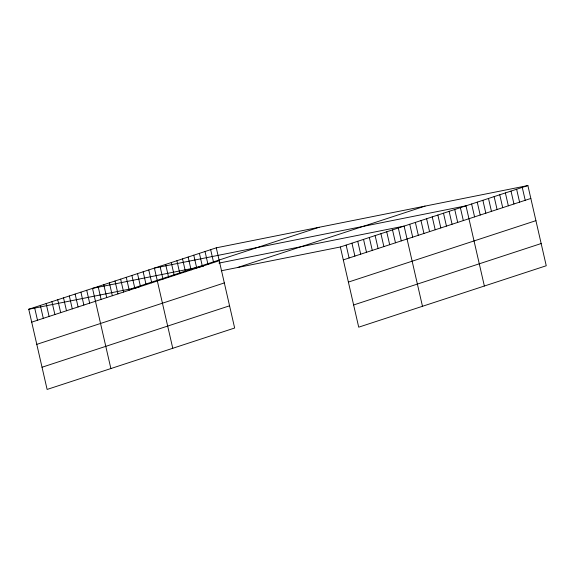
<?xml version="1.0" encoding="UTF-8"?>
<svg xmlns="http://www.w3.org/2000/svg" width="575" height="575" viewBox="0 0 575 575"><rect width="100%" height="100%" fill="white"/><g stroke="black" fill="none" stroke-linecap="round" stroke-linejoin="round"><path stroke-width="0.86" d="M216.286 247.825L234.65 328.016L47.114 389.44L28.75 309.249L216.286 247.825L527.886 185.56L546.25 265.751L358.714 327.175L340.35 246.984L527.886 185.56M131.574 288.707L319.111 227.276M31.704 322.144L219.24 260.719M237.525 267.533L425.054 206.109M36.793 344.353L224.322 282.929M343.304 259.886L530.84 198.454M42.032 367.231L229.562 305.807M348.393 282.088L535.922 220.663M353.632 304.966L541.161 243.541M203.493 266.189L92.51 288.37L110.874 368.553M218.974 263.098L404.11 226.104L422.474 306.288M28.75 309.249L138.913 287.241M221.224 270.789L340.35 246.984M522.258 187.4L525.212 200.294M516.63 189.247L519.584 202.141M511.01 191.087L513.957 203.981M505.382 192.934L508.336 205.828M499.754 194.774L502.708 207.668M494.126 196.614L497.08 209.508M488.506 198.461L491.452 211.356M482.878 200.301L485.832 213.196M477.25 202.141L480.204 215.043M471.622 203.988L474.576 216.883M484.366 286.019L465.994 205.828L154.395 268.094L172.766 348.285M460.374 207.676L463.328 220.57M454.746 209.516L457.7 222.41M449.118 211.356L452.072 224.257M443.49 213.203L446.444 226.097M437.87 215.043L440.824 227.937M432.242 216.89L435.196 229.784M426.614 218.73L429.568 231.624M420.986 220.57L423.94 233.472M415.366 222.417L418.32 235.312M409.738 224.257L412.692 237.152M398.317 228.002L401.271 240.896M392.517 229.899L395.471 242.794M386.723 231.797L389.677 244.691M380.923 233.694L383.877 246.589M375.13 235.592L378.084 248.493M369.33 237.497L372.284 250.391M363.537 239.394L366.491 252.288M357.736 241.292L360.69 254.186M351.943 243.189L354.897 256.083M346.143 245.087L349.097 257.981M210.658 249.665L213.612 262.559M205.031 251.512L207.985 264.407M199.41 253.352L202.357 266.247M193.782 255.192L196.736 268.094M188.154 257.039L191.108 269.934M182.527 258.879L185.481 271.774M176.906 260.727L179.853 273.621M171.278 262.567L174.232 275.461M165.65 264.407L168.604 277.308M160.022 266.254L162.977 279.148M148.774 269.941L151.728 282.835M143.146 271.781L146.1 284.675M137.518 273.621L140.472 286.522M131.891 275.468L134.845 288.363M126.27 277.308L129.224 290.202M120.642 279.155L123.596 292.05M115.014 280.995L117.968 293.89M109.387 282.835L112.341 295.73M103.766 284.683L106.72 297.577M98.138 286.522L101.092 299.417M86.717 290.267L89.671 303.162M80.917 292.165L83.871 305.059M75.124 294.062L78.078 306.957M69.323 295.96L72.278 308.854M63.53 297.857L66.484 310.752M57.73 299.762L60.684 312.656M51.937 301.659L54.891 314.554M46.137 303.557L49.091 316.451M40.343 305.454L43.297 318.349M34.543 307.352L37.497 320.246"/></g></svg>
